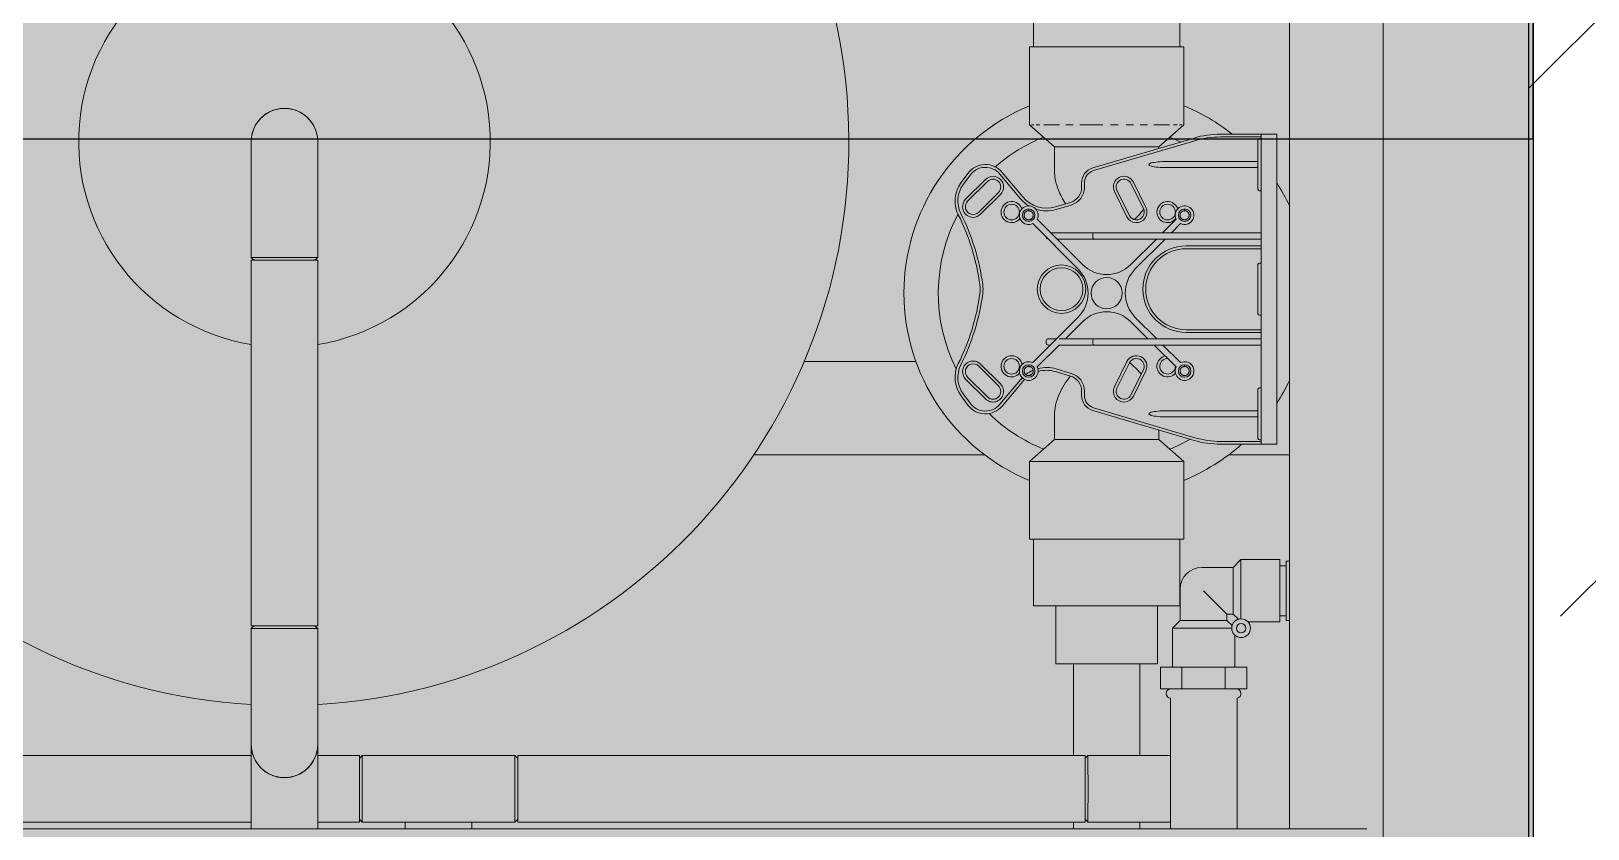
# Model space of a CAD drawing. Header units: centimetres. Extents: x 405564 to 502064, y 46284 to 60634.
# Drawn here: x 484601.71 to 484651.63, y 56750.91 to 56776.52 of the extents above; entities that cross this region are included whole.
import ezdxf

# ---------------------------------------------------------------- set-up
doc = ezdxf.new("R2010")
doc.units = ezdxf.units.CM
doc.layers.get('0').update_dxf_attribs({"color": 8, "lineweight": 9})
doc.layers.add('0-KRCN-MİMARİ-220526', color=8, linetype='Continuous', lineweight=9)
doc.layers.add('Visible (ISO)', color=8, linetype='Continuous', lineweight=18)
for name, color, linetype in [('AS_NOT_MIMARI', 8, 'Continuous'), ('AS_TA_BETONARME', 5, 'Continuous'), ('AS_TA_TARAMA', 8, 'Continuous')]:
    doc.layers.add(name, color=color, linetype=linetype)

# ---------------------------------------------------------------- blocks, each defined once
blk = doc.blocks.new('A$Cdfb98813')
h = blk.add_hatch()
h.set_pattern_fill('ANGLE', color=256, scale=0.3)
h.set_pattern_definition([(0, (182.2423288424616, -979.0145099169895), (0, 2.0955), [1.524, -0.5715]), (90, (182.2423288424616, -979.0145099169895), (-2.0955, 1.28312368380664e-16), [1.524, -0.5715])])
h.paths.add_polyline_path([(1918.017789589707, 199.0009123831187), (1545.017789589707, 199.0009123831187), (1545.017789589707, 300.0000000008076), (1515.017789589707, 300.0000000008076), (1515.017789589707, 199.0009123831187), (238.9791845831787, 199.0009123831187), (238.9791845831787, -429.4996502579452), (238.9791845831787, -658.0145099169895), (1918.017789589707, -658.0145099169895)])
h.paths.add_polyline_path([(268.9791845831787, -429.4996502579452), (268.9791845831787, 169.0009123831187), (1888.017789589707, 169.0009123831187), (1888.017789589707, -628.0145099169895), (268.9791845831787, -628.0145099169895), (268.9791845831787, -453.4996502579452)], flags=16)
h.paths.add_polyline_path([(1888.017789589707, -429.4996502579452), (268.9791845831787, -429.4996502579452), (268.9791845831787, -459.4996502579452), (1888.017789589707, -459.4996502579452)], flags=0)
h = blk.add_hatch()
h.set_pattern_fill('ANGLE', color=256)
h.set_pattern_definition([(0, (-483849.7456947727, -58273.93533842931), (0, 6.985), [5.08, -1.905]), (90, (-483849.7456947727, -58273.93533842931), (-6.985, 4.277078946022131e-16), [5.08, -1.905])])
h.paths.add_polyline_path([(425.1391305222642, -15.04999999962456), (800.1391305222642, -15.04999999960273), (800.1391305222642, -99.99999999962165), (900.0000000002328, -99.99999999962165), (900.1391305222642, -15.04999999960273), (1699.999999999884, -15.04999999960273), (1699.999999999884, -99.99999999962165), (1800.00000013609, -99.999999958236), (1800.139130522264, -15.04999999960273), (2235.139130522264, -15.04999999962456), (2235.139130522264, -205.9999999996217), (425.1391305222642, -206.0499999996246)])
for p, q in [((800.1391305222642, -59.49887713225326), (800.1391305222642, 27.50112625150359)), ((530.1391305222642, -59.49887713225326), (800.1391305222642, -59.49887713225326))]:
    blk.add_line(p, q)
for points in [[(425.1391305222642, -15.04999999962456), (800.1391305222642, -15.04999999960273), (800.1391305222642, -99.99999999962165), (900.0000000002328, -99.99999999962165), (900.1391305222642, -15.04999999960273), (1699.999999999884, -15.04999999960273), (1699.999999999884, -99.99999999962165), (1800.00000013609, -99.999999958236), (1800.139130522264, -15.04999999960273), (2235.139130522264, -15.04999999962456), (2235.139130522264, -205.9999999996217), (425.1391305222642, -206.0499999996246), (425.1391305222642, -15.04999999962456)], [(800.1391305222642, -55.49887713225326), (530.1391305222642, -55.49887713225326), (530.1391305222642, -59.49887713225326), (800.1391305222642, -59.49887713225326)]]:
    blk.add_lwpolyline(points)
at = {"layer": 'Visible (ISO)'}
for p, q in [((795.3214773299987, -15.04999999964643), (795.3214773299987, -82.16999999964177)), ((792.3214773299987, -18.04999999964643), (792.3214773299987, -81.64999999962315)), ((784.1056713530197, -54.5416258070691), (784.1056713530197, -56.55581036973312)), ((788.8046713530202, -54.5416258070691), (788.8046713530202, -56.55581036973312)), ((788.9301713530222, -56.55581036973312), (783.9801713530178, -56.55581036973312)), ((783.9801713530178, -59.05581036973312), (783.9801713530178, -56.55581036973312)), ((788.9301713530222, -59.05581036973312), (788.9301713530222, -56.55581036973312)), ((783.9069357459448, -58.4729151473803), (783.8410281402757, -58.50465457741669)), ((783.9069357459448, -58.4729151473803), (783.9082235143942, -58.47558922606553)), ((789.543988280333, -58.7332453908239), (789.4780806768686, -58.70150596183525)), ((789.543988280333, -58.7332453908239), (789.5427005118836, -58.73591946956734)), ((782.8795997476846, -59.02406777209402), (782.8204185980721, -59.06706539414157)), ((782.8795997476846, -59.02406777209402), (782.8813442963583, -59.02646893735076)), ((784.0044838694157, -59.05581036973312), (783.9801713530178, -59.05581036973312)), ((783.980171352865, -59.05581036973312), (784.4304183426138, -59.44977648574426)), ((784.1141929740188, -59.05581036973312), (784.047658232179, -59.05581036973312)), ((784.1141953238694, -59.05581036973312), (784.04777987735, -59.05581036973312)), ((784.3080819447641, -59.05581036973312), (784.1961040678725, -59.05581036973312)), ((784.6002578072585, -59.05581036973312), (784.4367876955803, -59.05581036973312)), ((784.945011573458, -59.05581036973312), (784.4368069654811, -59.05581036973312)), ((784.9450011463923, -59.05581036973312), (784.7621175173772, -59.05581036973312)), ((785.3768082534007, -59.05581036973312), (785.1408899892704, -59.05581036973312)), ((786.3344070690946, -59.05581036973312), (785.5961979227068, -59.05581036973312)), ((785.8319855492373, -59.05581036973312), (785.5961999744031, -59.05581036973312)), ((786.3344070690218, -59.05581036973312), (786.0837675199946, -59.05581036973312)), ((786.8265751857834, -59.05581036973312), (786.5759356375784, -59.05581036973312)), ((787.3141426252041, -59.05581036973312), (787.0783552460853, -59.05581036973312)), ((787.3141427324008, -59.05581036973312), (787.0783571574866, -59.05581036973312)), ((787.7694527170534, -59.05581036973312), (787.5335344525083, -59.05581036973312)), ((788.4735707171785, -59.05581036973312), (787.9653388238075, -59.05581036973312)), ((788.1482251896596, -59.05581036973312), (787.9653415598368, -59.05581036973312)), ((788.4735550112164, -59.05581036973312), (788.3100848980976, -59.05581036973312)), ((788.4799243631205, -59.44977648574426), (788.9301713528694, -59.05581036973312)), ((788.7142386386913, -59.05581036973312), (788.6022607608684, -59.05581036973312)), ((788.8626844741739, -59.05581036973312), (788.7961497316646, -59.05581036973312)), ((788.8627036520702, -59.05581036973312), (788.7961657014166, -59.05581036973312)), ((788.9301713530222, -59.05581036973312), (788.9058588365369, -59.05581036973312)), ((790.1079864423809, -59.35413332819739), (791.4079864423838, -59.35413332819739)), ((790.4850392217995, -59.35413332819739), (790.4569720075451, -59.33374130336601)), ((791.4079864423838, -59.35413332819739), (791.4079864423838, -59.6229795230975)), ((791.9079864423838, -59.35413332819739), (791.4079864423838, -59.35413332819739)), ((791.9079864423838, -59.35413332819739), (791.9079864423838, -59.6229795230975)), ((759.0182238402849, -59.59347851528586), (759.0182238402849, -63.31007349526775)), ((761.1518238402859, -63.3100716432164), (761.1518238402859, -59.59347850125781)), ((784.4304183426138, -59.44977648574426), (784.780171352948, -59.75581036974476)), ((784.7801713530207, -60.53185190918888), (784.7801713530207, -59.75581036974476)), ((786.0083297202073, -60.43821450422551), (789.2571176240235, -59.47732567840288)), ((789.2826436885734, -59.56362990791244), (786.0338557847572, -60.52451873373506)), ((788.1301713529465, -59.75581036974476), (788.4799243631205, -59.44977648574426)), ((788.1301713530193, -59.81064078270723), (788.1301713530193, -59.75581036974476)), ((791.4079864423838, -59.4441333281648), (790.1079864423809, -59.4441333281648)), ((791.3079864423853, -59.68396867998676), (791.3079864423853, -59.54027415574096)), ((791.3079864423853, -59.68396867998676), (791.3079864423853, -60.97454265366109)), ((791.3579864423809, -59.4901568584683), (791.4079864423838, -59.4901568584683)), ((791.4079864423838, -59.6229795230975), (791.4079864423838, -60.1218102242638)), ((791.9079864423838, -59.6229795230975), (791.9079864423838, -60.1218102242638)), ((781.5634094531124, -60.17104602768817), (781.5177999742227, -60.22823850526041)), ((781.5634094531124, -60.17104602768817), (781.5657299316736, -60.17289654759956)), ((788.3998291392054, -60.2292556668472), (791.3079864423853, -60.22925566684721)), ((791.4079864423838, -68.53670110944226), (791.4079864423838, -60.1218102242638)), ((791.9079864423838, -68.53670110944226), (791.9079864423838, -60.1218102242638)), ((781.7891932513376, -60.90121521906261), (782.0031695582584, -60.61231380602843)), ((782.0754926678055, -60.66588028643313), (781.8615163608847, -60.95478169946731)), ((781.9329922208708, -61.44298782933769), (782.5693883239437, -60.80659172626478)), ((782.633027934251, -60.87023133657207), (781.9966318311781, -61.50662743964498)), ((783.6933398046822, -61.42505839962545), (783.033268324325, -60.63719765621503)), ((783.102256377213, -60.57939931232981), (783.7623278575702, -61.36726005574022)), ((787.3147186303686, -60.89658379148026), (787.7129004432063, -61.70370908780755)), ((791.3079864423853, -60.42925566685885), (788.3998291392054, -60.42925566685884)), ((782.3501852217742, -61.86018083024104), (782.9865813248398, -61.22378472716813)), ((783.0502209351471, -61.28742433747542), (782.4138248320814, -61.92382044054833)), ((785.6501411899371, -61.06271270645815), (785.6501411899371, -60.91768244590643)), ((785.7401411899336, -60.91768244590643), (785.7401411899336, -61.06271270645815)), ((787.1030724415614, -62.00455756858722), (786.7048906287237, -61.19743227231815)), ((786.7856031583506, -61.15761409101109), (787.1837849711883, -61.96473938733838)), ((787.6321879135794, -61.74352726905639), (787.2340061007417, -60.93640197278732)), ((791.3079864423853, -61.11823717790689), (791.3079864423853, -60.97454265366109)), ((791.3579864423809, -61.16835447517956), (791.4079864423838, -61.16835447517956)), ((783.9551713531837, -61.8099369572083), (783.9551713531837, -61.75581036974476)), ((784.8124847180297, -61.68399211776708), (785.291952659667, -61.54218064808087)), ((785.3174787242169, -61.62848487753221), (784.8380107825797, -61.77029634727663)), ((788.9551713531837, -61.8099369572083), (788.9551713531837, -61.75581036974476)), ((784.0844606750688, -62.22652104782905), (785.5359325376485, -63.67799291038686)), ((785.6773538938796, -63.53657155414843), (784.2258820313073, -62.08509969159062)), ((788.6844606750674, -62.08509969159062), (788.2484474106896, -62.52111295599756)), ((788.5312901231591, -62.52111295599756), (788.8258820313058, -62.22652104782905)), ((780.1887565980287, -62.71782703512148), (780.172478763343, -62.78914488870218)), ((780.1887565980287, -62.71782703512148), (780.1916501874657, -62.71848747804328)), ((784.5157809049706, -62.65784127772353), (784.5157809049706, -62.67111295596263)), ((784.6618952956851, -62.52111295599756), (786.0389777080054, -62.52111295599756)), ((786.0389777080054, -62.7211129560092), (784.8618952956895, -62.7211129560092)), ((786.0157809049706, -62.57111295598592), (786.0157809049706, -62.67111295596263)), ((786.0389777080054, -62.52111295599756), (791.4079864423838, -62.52111295599757)), ((791.4079864423838, -62.72111295600921), (786.0389777080054, -62.7211129560092)), ((788.0484474106852, -62.7211129560092), (787.232988812495, -63.53657155414843)), ((787.3744101687334, -63.67799291038686), (788.331290123162, -62.7211129560092)), ((759.0182238402849, -63.40236064320928), (761.1518238402859, -63.40236064320928)), ((759.0182238402849, -75.12836994458488), (759.0182238402849, -63.40236064320928)), ((761.1518238402859, -75.12836994458488), (761.1518238402859, -63.40236064320928)), ((789.0079864423824, -62.93925566680995), (791.4079864423838, -62.93925566680996)), ((791.4079864423838, -63.02925566683557), (789.0079864423824, -63.02925566683556)), ((791.3079864423853, -63.68396867998676), (791.3079864423853, -63.54027415574096)), ((791.3079864423853, -63.68396867998676), (791.3079864423853, -64.97454265366109)), ((791.3579864423809, -63.4901568584683), (791.4079864423838, -63.4901568584683)), ((785.5359325376485, -65.23362782900952), (784.0844606750688, -66.68509969162554)), ((785.131290123165, -65.92111295596263), (785.6773538938796, -65.37504918524795)), ((787.232988812495, -65.37504918524795), (787.7790525832097, -65.92111295596263)), ((788.0618952956866, -65.92111295596263), (787.3744101687334, -65.23362782900952)), ((791.3079864423853, -65.11823717790689), (791.3079864423853, -64.97454265366109)), ((791.3579864423809, -65.16835447517956), (791.4079864423838, -65.16835447517956)), ((780.0552440376559, -65.60883695696978), (780.058137627093, -65.60817651404798)), ((780.0552440376559, -65.60883695696978), (780.071521872349, -65.68015481060868)), ((789.0079864423824, -65.62925566681227), (791.4079864423838, -65.62925566681228)), ((791.4079864423838, -65.7192556668379), (789.0079864423824, -65.71925566683788)), ((780.1843647699061, -66.17788027250938), (780.1871875089564, -66.17696310894829)), ((780.1843647699061, -66.17788027250938), (780.2069699579151, -66.24745188747332)), ((784.2258820313073, -66.82652104786396), (784.9314066857551, -66.12099639338706)), ((784.5157809049706, -65.9711129560092), (784.5157809049706, -66.07111295598591)), ((784.5921248789818, -65.92111295596263), (784.8484474106881, -65.92111295596263)), ((784.6484474106837, -66.12111295597427), (784.5921248789818, -66.12111295597427)), ((786.0389777080054, -66.12111295597427), (784.9312901231606, -66.12111295597427)), ((784.9366166062682, -65.92111295596263), (786.0389777080054, -65.92111295596263)), ((786.0157809049706, -65.9711129560092), (786.0157809049706, -66.07111295598591)), ((786.0389777080054, -65.92111295596263), (791.4079864423838, -65.92111295596264)), ((791.4079864423838, -66.12111295597428), (786.0389777080054, -66.12111295597427)), ((787.9790525832141, -66.12111295597427), (788.6844606750674, -66.82652104786396)), ((788.8258820313058, -66.68509969162554), (788.2618952956836, -66.12111295597427)), ((780.336713061115, -66.64999999962313), (776.7523489619489, -66.64999999962313)), ((782.9865813248398, -67.4347266064797), (782.3501852217742, -66.79833050340679)), ((782.4138248320814, -66.7346908930995), (783.0502209351471, -67.37108699617241)), ((783.9551713531837, -66.8099369572083), (783.9551713531837, -66.75581036974475)), ((784.8380107825797, -66.8882149863712), (785.3174787242169, -67.03002645611562)), ((786.7048906287237, -67.46107906138789), (787.1030724415614, -66.6539537650606)), ((787.1837849711883, -66.69377194636766), (786.7856031583506, -67.50089724263674)), ((788.9551713531837, -66.8099369572083), (788.9551713531837, -66.75581036974475)), ((782.5693883239437, -67.85191960738305), (781.9329922208708, -67.21552350431014)), ((781.9966318311781, -67.15188389400285), (782.633027934251, -67.78827999707576)), ((783.033268324325, -68.0213136774328), (783.6933398046822, -67.23345293402238)), ((783.7623278575702, -67.29125127796581), (783.102256377213, -68.07911202137623)), ((785.291952659667, -67.11633068556696), (784.8124847180297, -66.97451921588075)), ((787.2340061007417, -67.72210936091872), (787.6321879135794, -66.91498406459144)), ((787.7129004432063, -66.95480224589849), (787.3147186303686, -67.76192754216757)), ((782.0031695582584, -68.0461975276194), (781.7891932513376, -67.75729611464342)), ((781.8615163608847, -67.70372963418052), (782.0754926678055, -67.9926310472147)), ((785.6501411899371, -67.74082888779961), (785.6501411899371, -67.59579862724789)), ((785.7401411899336, -67.59579862724789), (785.7401411899336, -67.74082888779961)), ((791.3079864423853, -67.68396867998676), (791.3079864423853, -67.54027415574096)), ((791.3079864423853, -67.68396867998676), (791.3079864423853, -68.97454265366109)), ((791.3579864423809, -67.4901568584683), (791.4079864423838, -67.4901568584683)), ((781.1893155719954, -68.27147582226465), (781.1916360505566, -68.26962530235326)), ((781.1893155719954, -68.27147582226465), (781.2349250509724, -68.3286682998951)), ((784.7801713530207, -68.3797688302657), (784.7801713530207, -69.15581036970983)), ((789.2571176240162, -69.18118565524495), (786.0083297202073, -68.22029682942232)), ((786.0338557847572, -68.13399259991277), (789.2826436885734, -69.0948814257936)), ((788.3998291392054, -68.2292556668472), (791.3079864423853, -68.22925566684721)), ((788.1301713530193, -68.8478705509406), (788.1301713530193, -69.15581036970983)), ((791.3079864423853, -68.42925566685885), (788.3998291392054, -68.42925566685884)), ((791.4079864423838, -69.03553181055035), (791.4079864423838, -68.53670110944226)), ((791.9079864423838, -69.03553181055035), (791.9079864423838, -68.53670110944226)), ((783.9801713530178, -69.85581036972147), (784.7801713530207, -69.15581036970983)), ((784.7801713530207, -69.15581036970983), (788.1301713530193, -69.15581036970983)), ((788.4799243631205, -69.46184425371032), (788.1301713529465, -69.15581036970983)), ((790.1079864423809, -69.21437800548306), (791.4079864423838, -69.21437800548306)), ((791.4079864423838, -69.30437800545046), (790.1079864423809, -69.30437800545046)), ((791.3079864423853, -69.11823717790689), (791.3079864423853, -68.97454265366109)), ((791.3579864423809, -69.16835447517956), (791.4079864423838, -69.16835447517956)), ((791.4079864423838, -69.30437800545046), (791.4079864423838, -69.03553181055035)), ((791.9079864423838, -69.30437800545046), (791.4079864423838, -69.30437800545046)), ((791.9079864423838, -69.30437800545046), (791.9079864423838, -69.03553181055035)), ((782.5474361918896, -69.64999999962313), (775.1334088225049, -69.64999999962313)), ((783.9801713530178, -69.85581036972147), (783.9801713530178, -72.35581036972147)), ((788.4799243631205, -69.46184425371032), (788.9301713528694, -69.85581036972147)), ((788.9301713530222, -69.85581036972147), (788.9301713530222, -72.35581036972147)), ((792.3214773299987, -69.64999999962315), (790.3629065138448, -69.64999999962315)), ((783.3663544252049, -70.17837534863068), (783.3676421936543, -70.17570126988724)), ((783.3663544252049, -70.17837534863068), (783.432262031034, -70.21011477878349)), ((789.0034069595931, -70.43870559207429), (789.0021191911437, -70.43603151333085)), ((789.0034069595931, -70.43870559207429), (789.0693145632176, -70.40696616296921)), ((783.9801713530178, -72.35581036972147), (788.9301713530222, -72.35581036972147)), ((784.1056713530197, -74.49585488730375), (784.1056713530197, -72.35581036972147)), ((788.8046713530202, -74.49585488730375), (788.8046713530202, -72.35581036972147)), ((789.5136901200531, -73.25715455367029), (790.5136901200531, -73.2571545536703)), ((790.5136901200531, -73.2571545536703), (790.7636901200531, -73.0071545536703)), ((790.5136901200531, -73.2571545536703), (790.5136901200531, -74.7571545536703)), ((790.7636901200531, -74.90924330300918), (790.7636901200531, -73.0071545536703)), ((792.0136901200531, -73.0071545536703), (790.7636901200531, -73.0071545536703)), ((792.0136901200531, -75.0071545536703), (792.0136901200531, -73.0071545536703)), ((792.2136901200574, -73.20715455368195), (792.0136901200531, -73.20715455368195)), ((792.2136901200574, -74.95715455368195), (792.2136901200574, -73.05715455365866)), ((792.3214773299987, -73.05715455365866), (792.2136901200574, -73.05715455365866)), ((788.813690120056, -74.95715455368193), (788.813690120056, -73.95715455368193)), ((789.563690120056, -74.00715455367029), (790.313690120056, -74.7571545536703)), ((784.1056713530197, -74.49585488730375), (788.8046713530202, -74.49585488730375)), ((784.829571353017, -76.35005488730533), (784.829571353017, -74.49585488730375)), ((788.080771353023, -76.35005488730533), (788.080771353023, -74.49585488730375)), ((790.5136901200531, -74.7571545536703), (790.313690120056, -74.7571545536703)), ((790.313690120056, -74.7571545536703), (790.313690120056, -74.95715455368195)), ((790.5136901200531, -74.7571545536703), (790.6786887787312, -74.92215321231201)), ((792.2136901200574, -74.80715455365866), (792.0136901200531, -74.80715455365866)), ((759.0182238402849, -75.12836994458488), (761.1518238402859, -75.12836994458488)), ((759.0182238402849, -75.22065894457776), (759.0182238402849, -78.93725208653635)), ((761.1518238402859, -78.93725208665276), (761.1518238402859, -75.22065709252641)), ((788.813690120056, -74.95715455368193), (788.563690120056, -75.20715455368193)), ((788.563690120056, -75.20715455368193), (790.465778869424, -75.20715455368195)), ((788.563690120056, -76.45715455368193), (788.563690120056, -75.20715455368193)), ((790.313690120056, -74.95715455368195), (788.813690120056, -74.95715455368193)), ((790.313690120056, -74.95715455368195), (790.4786887787341, -75.12215321232365)), ((792.0136901200531, -75.0071545536703), (790.9874990844328, -75.0071545536703)), ((792.3214773299987, -74.95715455368195), (792.2136901200574, -74.95715455368195)), ((790.563690120056, -76.45715455368195), (790.563690120056, -75.43096351804711)), ((784.829571353017, -76.35005488730533), (788.080771353023, -76.35005488730533)), ((785.388371352914, -79.29617908458026), (785.3883713529431, -76.35005488678146)), ((787.521971352915, -79.29617908458026), (787.5219713529368, -76.35005488678146)), ((788.8708697970287, -76.45715455368193), (788.1780494740015, -76.45715455368193)), ((788.1780494740015, -77.15715455363537), (788.1780494740015, -76.45715455368193)), ((790.2565104430832, -76.45715455368195), (788.8708697970287, -76.45715455368193)), ((788.8708697970287, -77.15715455363537), (788.8708697970287, -76.45715455368193)), ((790.9493307661105, -76.45715455368195), (790.2565104430832, -76.45715455368195)), ((790.2565104430832, -77.15715455363538), (790.2565104430832, -76.45715455368195)), ((790.9493307661105, -77.15715455363538), (790.9493307661105, -76.45715455368195)), ((788.8708697970287, -77.15715455363537), (788.1780494740015, -77.15715455363537)), ((790.2565104430832, -77.15715455363538), (788.8708697970287, -77.15715455363537)), ((790.9493307661105, -77.15715455363538), (790.2565104430832, -77.15715455363538)), ((788.5060033865084, -77.45724067779523), (788.5060033865084, -81.64999999962315)), ((790.6396033865094, -77.45516422589576), (790.6396033865094, -81.64999999962315)), ((735.0411452934859, -79.29617908458025), (759.0182238865091, -79.29617908458025)), ((759.0182238865091, -78.93948780257054), (759.0182238865091, -81.64999999962313)), ((761.0904058773376, -79.29617908458025), (761.0904593221712, -79.29617908458025)), ((761.1518238865101, -81.64999999962313), (761.1518238865101, -78.9406251233377)), ((761.1518238865101, -79.29617908458025), (762.4862578216198, -79.29617908458025)), ((762.4862578216198, -79.38846575126084), (762.5785444882858, -79.29617908458025)), ((762.4862578216198, -79.29617908458025), (762.4862578216198, -81.42977908458127)), ((762.5785444882858, -79.29617908458025), (762.5785444882858, -81.42977908458127)), ((767.4739711549555, -79.29617908458025), (762.5785444882858, -79.29617908458025)), ((767.4739711549555, -81.42977908458127), (767.4739711549555, -79.29617908458025)), ((767.5662578216215, -79.38846575126084), (767.4739711549555, -79.29617908458025)), ((767.5662577865078, -79.29617908458025), (767.5662577865078, -81.42977908458127)), ((767.5662577865078, -79.29617908458025), (785.7628034266309, -79.29617908458026)), ((785.7628034266309, -79.29617908458026), (785.7628034266309, -81.42977908458128)), ((788.5060033865084, -79.29617908458026), (785.8550905745724, -79.29617908458026)), ((762.4862578216198, -81.33749241795888), (762.5785444882858, -81.42977908458127)), ((767.5662578216215, -81.33749241795888), (767.4739711549555, -81.42977908458127)), ((735.0411452934859, -81.42977908458127), (759.0182238865091, -81.42977908458127)), ((740.8214773299987, -81.64999999962313), (794.801477330002, -81.64999999962315)), ((761.1518238865101, -81.42977908458127), (762.4862578216198, -81.42977908458127)), ((767.4739711549555, -81.42977908458127), (762.5785444882858, -81.42977908458127)), ((763.9594578216202, -81.42977908458127), (763.9594578216202, -81.64999999962313)), ((766.0930578216212, -81.64999999962313), (766.0930578216212, -81.42977908458127)), ((767.5662577865078, -81.42977908458127), (785.7628034266309, -81.42977908458128)), ((785.3883713528921, -81.64999999962315), (785.3883713528921, -81.42977908458128)), ((785.8550924266456, -81.42977908458128), (788.5060033865084, -81.42977908458128)), ((787.5219713528932, -81.64999999962315), (787.5219713528932, -81.42977908458128))]:
    blk.add_line(p, q, dxfattribs=at)
for centre, radius in [((783.4079864423838, -61.85413332819738), 0.2499999999999995), ((783.9551713531837, -61.95581036969819), 0.2000000000000004), ((788.4079864423838, -61.85413332819738), 0.2499999999999995), ((788.9551713531837, -61.95581036969819), 0.2000000000000004), ((785.0079864423824, -64.32925566682391), 0.7768168634170376), ((785.0079864423824, -64.32925566682391), 0.6868168634170342), ((786.4551713531837, -64.45581036969818), 0.5000000000000001), ((783.4079864423838, -66.80437800545045), 0.2499999999999995), ((783.9551713531837, -66.95581036969818), 0.2000000000000004), ((788.9551713531837, -66.95581036969818), 0.2000000000000004), ((790.7657716480753, -75.20923608169691), 0.2999999999999993), ((790.7657716480753, -75.20923608169691), 0.1500000000000001)]:
    blk.add_circle(centre, radius, dxfattribs=at)
for centre, radius, start, end in [((760.0850238401836, -59.59236064321161), 18.09999999999993, 273.378927160989, 266.621072839427), ((760.0850238401836, -59.59236064321161), 6.600000000000001, 279.3018893896173, 260.6981106116168), ((760.0850238403946, -59.59236064321161), 1.0668, 0.005682283841975773, 180.0600387378289), ((786.4551713528635, -64.45581036969818), 6.500000000000002, 112.3813387176368, 247.6186612815927), ((786.4551713528635, -64.45581036969818), 6.500000000000004, 51.7089699928355, 67.61866128043621), ((790.1079864423809, -62.35413332819739), 3, 90, 106.4765526289936), ((786.4551713528708, -64.45581036969818), 5.400000000000001, 112.0214859269921, 131.4034411326912), ((786.4551713528708, -64.45581036969818), 5.400000000000002, 63.94599526198271, 67.97851407300791), ((790.1079864423809, -62.35413332819739), 2.91, 90, 106.4765526289935), ((782.5656826325067, -61.02894198714788), 0.7000000000000002, 39.95634987723404, 143.4743128857674), ((782.5927833574096, -61.4963983349226), 1, 143.474312885768, 206.4572839859444), ((782.5656826325067, -61.02894198714788), 0.6100000000000007, 39.95634987723632, 143.4743128857674), ((782.8098046295418, -61.0470080318701), 0.3400000000000014, 314.9999999996994, 134.9999999996994), ((782.8098046295418, -61.0470080318701), 0.2500000000000002, 314.9999999997098, 134.9999999997098), ((786.1501411899371, -60.91768244590643), 0.4999999999999989, 106.4765526289958, 180), ((786.1501411899371, -60.91768244590643), 0.4099999999999993, 106.4765526289948, 180), ((787.0098046295461, -61.0470080318701), 0.3400000000000036, 26.25865955585453, 206.2586595558545), ((787.0098046295461, -61.0470080318701), 0.2500000000000004, 26.25865955585816, 206.2586595558581), ((782.5927833574096, -61.4963983349226), 0.9100000000000001, 143.4743128857681, 206.4572839859457), ((784.5288617785773, -60.72505623452165), 1, 219.9563498772364, 286.4765526289958), ((785.1501411899371, -61.06271270645815), 0.4999999999999992, 286.4765526289958, 0), ((785.1501411899371, -61.06271270645815), 0.589999999999999, 286.4765526289964, 0), ((786.4551713528635, -64.45581036969818), 6.500000000000004, 25.51020226975226, 32.97642139161322), ((775.2022492847755, -65.17430567846898), 7.345119399893985, 7.764248802167791, 26.45728398594573), ((782.1734085264761, -61.68340413494301), 0.3400000000000012, 134.9999999996994, 314.9999999996994), ((782.1734085264761, -61.68340413494301), 0.2500000000000002, 134.9999999997098, 314.9999999997098), ((783.4079864423838, -61.85413332819738), 0.3400000000000014, 17.08606916620244, 321.8608261506158), ((783.9551713531837, -61.95581036969819), 0.3000000000000002, 334.4712206333915, 295.5287793647731), ((784.5288617785773, -60.72505623452165), 1.09, 219.9563498772349, 238.6459325961969), ((784.5288617785773, -60.72505623452165), 1.09, 251.370867039104, 286.4765526289904), ((787.4079864423838, -61.85413332819738), 0.340000000000003, 206.2586595558545, 26.25865955585453), ((787.4079864423838, -61.85413332819738), 0.2499999999999998, 206.2586595558581, 26.25865955585816), ((788.4079864423838, -61.85413332819738), 0.3400000000000014, 17.08606916620244, 321.8608261506158), ((788.9551713531837, -61.95581036969819), 0.2999999999999995, 244.4712206352269, 205.5287793666086), ((786.4551713528708, -64.45581036969818), 5.400000000000001, 152.0001056335612, 206.7271161906849), ((775.2022492847755, -65.17430567846898), 7.255119399893984, 7.764248802167999, 26.45728398594595), ((789.0079864423824, -64.32925566682391), 1.390000000000004, 90, 270), ((789.0079864423824, -64.32925566682391), 1.3, 90, 270), ((784.7581150783371, -64.45581036969818), 1.1, 314.9999999997058, 45.00000000029389), ((786.4551713531837, -62.7587540948953), 1.1, 225.0000000002941, 314.9999999997058), ((788.1522276280375, -64.45581036969818), 1.1, 134.9999999997061, 225.0000000002941), ((781.4000238196168, -64.32925566682391), 1, 352.2357511978317, 7.764248802167483), ((781.4000238196168, -64.32925566682391), 1.09, 352.2357511978324, 7.764248802167605), ((775.2022492847755, -63.48420565517885), 7.255119399893984, 333.542716014054, 352.235751197832), ((775.2022492847755, -63.48420565517885), 7.345119399893988, 333.5427160140543, 352.235751197832), ((786.4551713531837, -66.15286664455928), 1.1, 45.00000000029415, 134.9999999997059), ((782.5927833574096, -67.16211299872523), 1, 153.542716014056, 216.5256871142323), ((782.5927833574096, -67.16211299872523), 0.9100000000000006, 153.5427160140548, 216.5256871142319), ((782.1734085264761, -66.97510719870482), 0.340000000000003, 45.00000000030142, 225.0000000003014), ((782.1734085264761, -66.97510719870482), 0.2500000000000002, 45.00000000029017, 225.0000000002902), ((783.4079864423838, -66.80437800545045), 0.3400000000000014, 10.2092272861288, 318.8521239114285), ((783.9551713531837, -66.95581036969818), 0.3000000000000002, 64.47122063522691, 25.52877936660859), ((784.5288617785773, -67.93345509912618), 1.090000000000001, 73.52344737100961, 105.0590056776264), ((787.4079864423838, -66.80437800545045), 0.3400000000000043, 333.7413404441455, 153.7413404441455), ((787.4079864423838, -66.80437800545045), 0.2499999999999998, 333.7413404441404, 153.7413404441433), ((788.4079864423838, -66.80437800545045), 0.3400000000000014, 103.0661948747242, 318.8521239114285), ((788.4079864423838, -66.80437800545045), 0.2499999999999995, 88.99856176580883, 1.001438232523206), ((788.9551713531837, -66.95581036969818), 0.2999999999999991, 154.4712206333914, 115.5287793647731), ((782.8098046295418, -67.61150330177773), 0.340000000000003, 225.0000000003014, 45.00000000030142), ((784.5288617785773, -67.93345509912618), 1.090000000000001, 135.750556743949, 140.0436501227651), ((784.5288617785773, -67.93345509912618), 1.000000000000001, 134.9003049427523, 140.0436501227639), ((784.5288617785773, -67.93345509912618), 1.09, 113.2236825419917, 127.5858798809667), ((784.5288617785773, -67.93345509912618), 1.000000000000001, 117.2450721490994, 123.564490272188), ((784.5288617785773, -67.93345509912618), 1.000000000000001, 73.52344737100424, 105.9092574785069), ((785.1501411899371, -67.59579862724789), 0.4999999999999989, 0, 73.52344737100424), ((785.1501411899371, -67.59579862724789), 0.5899999999999984, 0, 73.52344737100357), ((786.4551713528635, -64.45581036969818), 6.500000000000002, 327.0235786083867, 334.4897977302475), ((782.8098046295418, -67.61150330177773), 0.2500000000000002, 225.0000000002902, 45.00000000029017), ((786.1501411899371, -67.74082888779961), 0.4999999999999989, 180, 253.5234473710042), ((786.1501411899371, -67.74082888779961), 0.4099999999999992, 180, 253.5234473710052), ((787.0098046295461, -67.61150330177773), 0.3400000000000049, 153.7413404441455, 333.7413404441455), ((787.0098046295461, -67.61150330177773), 0.2500000000000005, 153.7413404441433, 333.7413404441404), ((782.5656826325067, -67.62956934649995), 0.7000000000000002, 216.5256871142331, 320.0436501227655), ((782.5656826325067, -67.62956934649995), 0.6099999999999997, 216.5256871142326, 320.0436501227637), ((786.4551713528708, -64.45581036969818), 5.400000000000001, 225.6869763318286, 247.978514073008), ((786.4551713528708, -64.45581036969818), 5.400000000000001, 292.0214859269921, 299.7372269356239), ((786.4551713528635, -64.45581036969818), 6.500000000000002, 292.3813387184073, 311.7606592296422), ((790.1079864423809, -66.30437800545046), 3, 253.5234473710063, 270), ((790.1079864423809, -66.30437800545046), 2.910000000000001, 253.5234473710065, 270), ((789.5136901200531, -73.95715455368193), 0.7000000000000002, 90, 180), ((788.5138358778786, -77.30730031146234), 0.1501457578274439, 90, 267.0097557688825), ((790.6135443622261, -77.30730031146236), 0.1501457578274439, 279.9947639373609, 90), ((760.0850238402854, -78.93836994458255), 1.0668, 180.0056822838423, 0.0600379774357514)]:
    blk.add_arc(centre, radius, start, end, dxfattribs=at)
for centre, major_axis, ratio, start_param, end_param in [((791.3579864423809, -59.54027415574096), (-1.730442715171201e-16, -0.05011729728999768), 0.9976595447811372, 3.141592653589797, 4.712388980384693), ((788.3998291392054, -60.32925566682392), (-0.5918426968188234, 2.043505812596579e-15), 0.1689638151108457, 4.71238898038469, 7.853981633974484), ((791.3579864423809, -61.11823717790689), (-1.730442715171201e-16, -0.05011729728999768), 0.9976595447811372, 4.712388980384693, 6.28318530717959), ((784.5921248789818, -62.67111295596263), (-0.07634397400492, 2.635993575224166e-16), 0.6549305384178421, 5.329070518200751e-15, 1.387582753686941), ((786.0389777080054, -62.57111295598592), (1.726392691487535e-16, 0.04999999999999999), 0.4639360605965918, 7.046420058184592e-15, 1.570796326794898), ((786.0389777080054, -62.67111295596263), (1.726392691487535e-16, 0.04999999999999999), 0.4639360605965918, 1.570796326794898, 3.1415926535898), ((791.3579864423809, -63.54027415574096), (-1.730442715171201e-16, -0.05011729728999768), 0.9976595447811372, 3.141592653589797, 4.712388980384693), ((791.3579864423809, -65.11823717790689), (-1.730442715171201e-16, -0.05011729728999768), 0.9976595447811372, 4.712388980384693, 6.28318530717959), ((784.5921248789818, -65.9711129560092), (0.07634397400492, -2.635993575224166e-16), 0.6549305384178421, 1.570796326794899, 3.141592653589798), ((784.5921248789818, -66.07111295598591), (-0.07634397400492, 2.635993575224166e-16), 0.6549305384178421, 5.329070518200751e-15, 1.570796326794899), ((786.0389777080054, -65.9711129560092), (1.726392691487535e-16, 0.04999999999999999), 0.4639360605965918, 7.046420058184592e-15, 1.570796326794898), ((786.0389777080054, -66.07111295598591), (1.726392691487535e-16, 0.04999999999999999), 0.4639360605965918, 1.570796326794898, 3.1415926535898), ((791.3579864423809, -67.54027415574096), (-1.730442715171201e-16, -0.05011729728999768), 0.9976595447811372, 3.141592653589797, 4.712388980384693), ((788.3998291392054, -68.32925566682391), (-0.5918426968188234, 2.043505812596579e-15), 0.1689638151108457, 4.71238898038469, 7.853981633974484), ((791.3579864423809, -69.11823717790689), (-1.730442715171201e-16, -0.05011729728999768), 0.9976595447811372, 4.712388980384693, 6.28318530717959)]:
    blk.add_ellipse(centre, major_axis=major_axis, ratio=ratio, start_param=start_param, end_param=end_param, dxfattribs=at)
for points, knots in [([(761.15182313884, -59.5922548439194), (761.1516205484804, -59.31243581831954), (761.0368101626445, -59.03618228593408), (760.8389998747662, -58.83861409687237), (760.740094730827, -58.73983000237062), (760.6223068502077, -58.66092298564767), (760.4929275970062, -58.60754446918876), (760.3635483437974, -58.55416595267165), (760.2247222523656, -58.52638830693471), (760.084433335549, -58.52646809985894), (759.9441444187396, -58.52654789278316), (759.8054949989601, -58.55437701853956), (759.6758978219514, -58.60805122002061), (759.5463006449427, -58.66172542150165), (759.4288794277891, -58.74065936281844), (759.330044882423, -58.839617562604), (759.2312103370568, -58.93857576238955), (759.152216400973, -59.05743777054162), (759.0992018112302, -59.1856901254578), (759.0464071981114, -59.31341031520427), (759.0180900784326, -59.45363922394612), (759.0182221388895, -59.59347851563511)], [-1, -1, -1, -1, -0.875, -0.875, -0.875, -0.8125, -0.8125, -0.8125, -0.75, -0.75, -0.75, -0.6875, -0.6875, -0.6875, -0.625, -0.625, -0.625, -0.5625, -0.5625, -0.5625, -0.5002593350148157, -0.5002593350148157, -0.5002593350148157, -0.5002593350148157]), ([(784.7801713530207, -59.75581036974476), (784.7801713530062, -59.75581036799853), (784.7801806718708, -59.75581031619371), (784.7802428242867, -59.75580998167428), (784.7802856765047, -59.75580975443157), (784.7804569202563, -59.75580887293476), (784.7806279968354, -59.75580801902837), (784.7813109839335, -59.75580482238005), (784.7819926195443, -59.7558018451164), (784.7847087904229, -59.75579163025399), (784.7874140812055, -59.75578314322778), (784.7981539142565, -59.75576126523814), (784.8088045134355, -59.75575265585943), (784.8507387977661, -59.75577455695751), (784.8918856010714, -59.75586569612646), (784.9808660553681, -59.75583569141603), (785.021431207424, -59.75580113282926), (785.1281880089882, -59.75577912666635), (785.1981370047288, -59.75582673180183), (785.3533865018981, -59.75584571640506), (785.4382930298452, -59.75578257779856), (785.6202477921761, -59.75577441533827), (785.7168451002944, -59.75583610614562), (785.9185012192684, -59.75585416099788), (786.0230684710841, -59.75578781922381), (786.2367122165815, -59.755779412757), (786.3452728953416, -59.75583971333257), (786.5629237639951, -59.75584079372496), (786.6714974742135, -59.75577988901208), (786.8851939998785, -59.75578718743785), (786.9898008679811, -59.75585331355254), (787.1915613197634, -59.75583729090435), (787.2882232603952, -59.75577489834544), (787.4703311537596, -59.75578194409176), (787.555325739173, -59.75584505464216), (787.7107717883046, -59.7558277527642), (787.7808288761589, -59.75577936502672), (787.887886830882, -59.75580054883179), (787.9286195173554, -59.75583506382103), (788.0179730503805, -59.75586604007552), (788.0592961312359, -59.75577493431778), (788.1014123069326, -59.75575261284397), (788.112109524598, -59.75576115540029), (788.1228965867194, -59.755783052191), (788.1256138200333, -59.75579156203461), (788.128342006501, -59.75580181106492), (788.1290266631404, -59.75580479962085), (788.1297126803183, -59.75580800907486), (788.1298845166093, -59.75580886653191), (788.1300565212005, -59.75580975175402), (788.1300995639103, -59.75580997998626), (788.1301619927253, -59.75581031596088), (788.1301713530338, -59.75581036799853), (788.1301713530193, -59.75581036974476)], [-3.638595753160327, -3.638595753160327, -3.638595753160327, -3.638595753160327, -3.628877988611973, -3.628877988611973, -3.620607705631028, -3.620607705631028, -3.604087482038443, -3.604087482038443, -3.571125722676565, -3.571125722676565, -3.505497365536753, -3.505497365536753, -3.375296502543398, -3.375296502543398, -3.118548373847259, -3.118548373847259, -2.9499789811669, -2.9499789811669, -2.723396207656575, -2.723396207656575, -2.497139270114809, -2.497139270114809, -2.271150361584458, -2.271150361584458, -2.045459675520014, -2.045459675520014, -1.82004413147122, -1.82004413147122, -1.594629635165023, -1.594629635165023, -1.368940130956252, -1.368940130956252, -1.142953363535467, -1.142953363535467, -0.91669792469806, -0.91669792469806, -0.690116512554553, -0.690116512554553, -0.5211847509850758, -0.5211847509850758, -0.2638800877151231, -0.2638800877151231, -0.1333938765551768, -0.1333938765551768, -0.06762072421792398, -0.06762072421792398, -0.03458595096440963, -0.03458595096440963, -0.01802905104836645, -0.01802905104836645, -0.00974038540776401, -0.00974038540776401, -9.999741066385329e-07, -9.999741066385329e-07, -9.999741066385329e-07, -9.999741066385329e-07]), ([(785.1401850955663, -61.5871563316396), (785.0473421391871, -61.44525229396098), (784.9681781301551, -61.29568038043366), (784.8662307737395, -61.04009772092835), (784.8336709145733, -60.93342498807036), (784.7906278974988, -60.72654355987473), (784.780171353028, -60.62632284721625), (784.7801713530207, -60.53185190918888)], [10.7443753617076, 10.7443753617076, 10.7443753617076, 10.7443753617076, 11.33921017628587, 11.33921017628587, 11.768081293383, 11.768081293383, 12.19695241048013, 12.19695241048013, 12.19695241048013, 12.19695241048013]), ([(787.6421593475025, -61.7667435205149), (787.6091789869897, -61.80930381379589), (787.5749165405359, -61.85095979623296), (787.4800846225626, -61.95948296000282), (787.4135557541886, -62.0287335519752), (787.3408235377865, -62.09505752480622)], [7.443454558755224, 7.443454558755224, 7.443454558755224, 7.443454558755224, 7.62837032259486, 7.62837032259486, 7.938756105966769, 7.938756105966769, 7.938756105966769, 7.938756105966769]), ([(759.0182265544427, -63.31008089904939), (759.0182249368954, -63.31007928163312), (759.0182241835719, -63.31007766520637), (759.0182242951269, -63.31007604971095), (759.0182446102845, -63.30978185480493), (759.0457384872716, -63.30952139863079), (759.099131839459, -63.30929605593705), (759.1525251916464, -63.30907071330152), (759.2312462729096, -63.30888484884785), (759.3300410864467, -63.30873638706547), (759.5276307135355, -63.30843946355893), (759.8039443996386, -63.3082942350375), (760.0835527783856, -63.30829390412695), (760.2233569677555, -63.30829373870078), (760.3624599535979, -63.30832931813351), (760.4918049434855, -63.30840267346506), (760.6211499333731, -63.30847602879661), (760.7390607187699, -63.30858538690521), (760.8383917708634, -63.30873396172687), (760.9377228229496, -63.30888253654852), (761.0162804842403, -63.30906829291056), (761.0702029028616, -63.30929306516922), (761.1241253214757, -63.30951783742788), (761.1515952302943, -63.30977922917376), (761.15182313884, -63.31007142231832), (761.1518231962691, -63.31007149595101), (761.151823251872, -63.31007156958371), (761.1518233056559, -63.3100716432164)], [-0.5003431968058256, -0.5003431968058256, -0.5003431968058256, -0.5003431968058256, -0.5, -0.5, -0.5, -0.4374999999999999, -0.4374999999999999, -0.4374999999999999, -0.3749999999999999, -0.3749999999999999, -0.3749999999999999, -0.2500000000000002, -0.2500000000000002, -0.2500000000000002, -0.1875000000000001, -0.1875000000000001, -0.1875000000000001, -0.125, -0.125, -0.125, -0.06249999999999985, -0.06249999999999985, -0.06249999999999985, 0, 0, 0, 1.574852099106572e-05, 1.574852099106572e-05, 1.574852099106572e-05, 1.574852099106572e-05]), ([(787.5654445136606, -67.05026497791553), (787.5568709250219, -67.04015824636011), (787.5482260627759, -67.03011705930842), (787.4402516839691, -66.9065540075608), (787.3211794252929, -66.789494093282), (787.1864803360004, -66.6883968266848)], [-10.33443470663093, -10.33443470663093, -10.33443470663093, -10.33443470663093, -10.28892174315988, -10.28892174315988, -9.77049085709791, -9.77049085709791, -9.77049085709791, -9.77049085709791]), ([(785.2908887549347, -67.1159744100951), (785.1448992966834, -67.29929267720584), (785.0225735775821, -67.50074190740273), (784.8841378990473, -67.81877628988153), (784.8449185870413, -67.93642198673481), (784.7929161820575, -68.16474049108368), (784.780171353028, -68.27542994631952), (784.7801713530207, -68.3797688302657)], [-7.485520839263896, -7.485520839263896, -7.485520839263896, -7.485520839263896, -6.681032767605703, -6.681032767605703, -6.207363990111119, -6.207363990111119, -5.733695212616535, -5.733695212616535, -5.733695212616535, -5.733695212616535]), ([(788.9301713530222, -69.85581036972147), (788.9301713530294, -69.8558103707692), (788.9301660179335, -69.8558103843898), (788.9301305032641, -69.85581047059534), (788.9301059813442, -69.85581052839555), (788.9300078425731, -69.8558107467907), (788.9299096531831, -69.85581095203091), (788.9295165034491, -69.85581167689091), (788.9291229690134, -69.85581230239043), (788.9275458301418, -69.85581415100754), (788.9259658113442, -69.85581529740742), (788.9196235489217, -69.85581647704387), (788.9132610890811, -69.85581357277263), (788.8876591240551, -69.85580247757756), (788.8619383247424, -69.85581541487048), (788.8048575155481, -69.8558133437837), (788.7781204019993, -69.85580401775226), (788.706799472624, -69.85580894508897), (788.6593182519864, -69.85581724876104), (788.5331411647858, -69.8558020441051), (788.4495803756072, -69.85582038702708), (788.3045541918545, -69.8558110340455), (788.2502779699062, -69.85580260004647), (788.1361752713565, -69.85581078351973), (788.0764145071298, -69.85581632698452), (787.9518969227647, -69.85581061326232), (787.8872123665642, -69.85580171546465), (787.7534451983738, -69.85581076017846), (787.6844404175936, -69.85581820598603), (787.5426775532906, -69.85581287433891), (787.4700024473277, -69.85580164159913), (787.321575687165, -69.85580803873748), (787.2459110600175, -69.85581690719849), (787.0922161636627, -69.85581341892978), (787.0142764350603, -69.85580155312348), (786.8567621009133, -69.85580538278012), (786.7772802891122, -69.85581603245376), (786.6174336832919, -69.85581542005096), (786.5371638334691, -69.85580419901092), (786.3765233190716, -69.85580379446768), (786.2962477560286, -69.85581519566043), (786.1363792130505, -69.8558162226764), (786.0568811732664, -69.8558058005365), (785.8993237504474, -69.85580130882593), (785.8213572154491, -69.85581314576123), (785.6675988845309, -69.85581702693165), (785.5918976352696, -69.8558084248871), (785.4433878109267, -69.85580153211052), (785.370666337767, -69.85581257649031), (785.2288015097438, -69.85581827432182), (785.1597411888652, -69.8558111236853), (785.0258541952353, -69.8558017355463), (784.961105425471, -69.85581034521604), (784.8364512502521, -69.85581635119891), (784.776618184078, -69.8558110842205), (784.6623634565985, -69.85580264515741), (784.6080075896316, -69.8558107438221), (784.4625627360656, -69.8558205314985), (784.3786956492622, -69.8558018039985), (784.2520497994265, -69.85581716890013), (784.2043904575039, -69.85580918857161), (784.1328003414455, -69.85580392293198), (784.1059618879735, -69.85581325984825), (784.0486644601478, -69.85581550305508), (784.0228455551915, -69.85580242297877), (783.9971459659282, -69.85581353726596), (783.9907592850577, -69.85581647232905), (783.9822848661352, -69.85581492027998), (783.9801713530251, -69.85581036972147), (783.9801713530178, -69.85581036972147)], [-7.779415496038048, -7.779415496038048, -7.779415496038048, -7.779415496038048, -7.766491936110679, -7.766491936110679, -7.755472552127981, -7.755472552127981, -7.733419264942131, -7.733419264942131, -7.68925495624336, -7.68925495624336, -7.600697825909054, -7.600697825909054, -7.422683363304205, -7.422683363304205, -7.06308114171243, -7.06308114171243, -6.820979339106566, -6.820979339106566, -6.495302696162521, -6.495302696162521, -6.056392763087766, -6.056392763087766, -5.816025364086825, -5.816025364086825, -5.575581477523071, -5.575581477523071, -5.335069048631018, -5.335069048631018, -5.094479878727001, -5.094479878727001, -4.85382127377328, -4.85382127377328, -4.613085548251564, -4.613085548251564, -4.372278110587194, -4.372278110587194, -4.131392114351669, -4.131392114351669, -3.890436533948267, -3.890436533948267, -3.649479614499662, -3.649479614499662, -3.408592195610442, -3.408592195610442, -3.167782515134251, -3.167782515134251, -2.927045220197015, -2.927045220197015, -2.686384821189709, -2.686384821189709, -2.445794094212155, -2.445794094212155, -2.20528022180794, -2.20528022180794, -1.964834875793691, -1.964834875793691, -1.724466257814936, -1.724466257814936, -1.284693412919414, -1.284693412919414, -0.9583807375625244, -0.9583807375625244, -0.7158089647953808, -0.7158089647953808, -0.3555141427214745, -0.3555141427214745, -0.1771600660913959, -0.1771600660913959, 0, 0, 0, 0]), ([(761.1518211261355, -75.22064968868656), (761.1518227436754, -75.22065130616105), (761.151823496999, -75.22065292258779), (761.1518233854513, -75.22065453808321), (761.1518030702937, -75.22094873298923), (761.1243091932993, -75.22120918916337), (761.0709158411119, -75.22143453185711), (761.0175224889244, -75.22165987449264), (760.9388014076685, -75.22184573894631), (760.8400065941241, -75.22199420067048), (760.6424169670354, -75.22229112423523), (760.3661032809396, -75.22243635275666), (760.0864949021925, -75.22243668366721), (759.9466907128153, -75.22243684909338), (759.807587726973, -75.22240126966065), (759.6782427370854, -75.2223279143291), (759.5488977471978, -75.22225455893934), (759.430986961801, -75.22214520088895), (759.3316559097148, -75.2219966260673), (759.2323248576213, -75.22184805124564), (759.1537671963306, -75.22166229482539), (759.0998447777165, -75.22143752262494), (759.0459223590951, -75.22121275036628), (759.0184524502838, -75.2209513586204), (759.0182245417382, -75.22065916547584), (759.018224484309, -75.22065909184315), (759.0182244286989, -75.22065901821045), (759.018224374915, -75.22065894457776)], [-0.5003431968058262, -0.5003431968058262, -0.5003431968058262, -0.5003431968058262, -0.5, -0.5, -0.5, -0.4374999999999999, -0.4374999999999999, -0.4374999999999999, -0.3749999999999999, -0.3749999999999999, -0.3749999999999999, -0.2500000000000002, -0.2500000000000002, -0.2500000000000002, -0.1875000000000001, -0.1875000000000001, -0.1875000000000001, -0.125, -0.125, -0.125, -0.06249999999999985, -0.06249999999999985, -0.06249999999999985, 0, 0, 0, 1.574852099106572e-05, 1.574852099106572e-05, 1.574852099106572e-05, 1.574852099106572e-05]), ([(761.1518238402859, -78.93637977581969), (761.1518271883979, -78.93799848983329), (761.1518267287393, -78.9396171643821), (761.1518224551546, -78.9412357795591), (761.1514517118849, -79.08165424731126), (761.1235706967418, -79.22021724744266), (761.0698929660794, -79.34959097923277), (761.0162152354169, -79.47896471102288), (760.9371647573498, -79.5964589251744), (760.8381689107409, -79.69524270401601), (760.6401772175159, -79.89281026169922), (760.3636436647212, -80.00699558965428), (760.0839414845104, -80.0066227283169), (759.9440903944051, -80.0064362976191), (759.8051523264585, -79.97888590896767), (759.675868307022, -79.92500852706874), (759.5465842875856, -79.87113114516981), (759.4291315608862, -79.79277213500612), (759.3298345974108, -79.6931986748896), (759.2305376339355, -79.59362521477308), (759.1524797411257, -79.47605381080214), (759.0988901749006, -79.34653894464284), (759.0453276250119, -79.21708937135557), (759.0181507015295, -79.07831365417954), (759.0182244555544, -78.93847574399118)], [-0.5007204426141518, -0.5007204426141518, -0.5007204426141518, -0.5007204426141518, -0.5, -0.5, -0.5, -0.4375000000000001, -0.4375000000000001, -0.4375000000000001, -0.375, -0.375, -0.375, -0.25, -0.25, -0.25, -0.1874999999999998, -0.1874999999999998, -0.1874999999999998, -0.1250000000000001, -0.1250000000000001, -0.1250000000000001, -0.06250000000000003, -0.06250000000000003, -0.06250000000000003, -3.150839791310478e-05, -3.150839791310478e-05, -3.150839791310478e-05, -3.150839791310478e-05]), ([(759.0182245417382, -78.93847574387476), (759.0184271320977, -79.21829476947462), (759.1332375179336, -79.49454830186008), (759.3310478058047, -79.69211649092179), (759.4299529497439, -79.79090058542354), (759.5477408303705, -79.86980760208829), (759.6771200835719, -79.9231861186054), (759.8064993367734, -79.97656463512251), (759.9453254282125, -80.00434228085945), (760.0856143450219, -80.00426248793522), (760.2259032618385, -80.004182695011), (760.3645526816181, -79.9763535692546), (760.4941498586268, -79.92267936777355), (760.6237470356282, -79.86900516629251), (760.7411682527891, -79.79007122497572), (760.8400027981552, -79.69111302519016), (760.938837343514, -79.5921548254046), (761.0178312796052, -79.47329281725254), (761.070845869348, -79.34504046233636), (761.1236404808369, -79.21732027654801), (761.1519576003993, -79.07709137246277), (761.1518255416959, -78.93725208508116)], [-1, -1, -1, -1, -0.875, -0.875, -0.875, -0.8125, -0.8125, -0.8125, -0.75, -0.75, -0.75, -0.6875, -0.6875, -0.6875, -0.625, -0.625, -0.625, -0.5625, -0.5625, -0.5625, -0.5002593369327745, -0.5002593369327745, -0.5002593369327745, -0.5002593369327745]), ([(785.8550831707835, -79.29618179874528), (785.8550847882143, -79.29618018121259), (785.8550864046556, -79.29617942788904), (785.8550880201292, -79.29617953941492), (785.8553822150789, -79.29619985458707), (785.8556426712457, -79.32369373157421), (785.8558680139031, -79.3770870837689), (785.8560933565677, -79.43048043596359), (785.8562792209996, -79.50920151721952), (785.8564276827674, -79.60799633077845), (785.8567246063103, -79.80558595783809), (785.8568698348317, -80.08189964394118), (785.856870165735, -80.36150802271008), (785.8568703311903, -80.50131221209453), (785.8568347517357, -80.64041519788593), (785.8567613963896, -80.76976018778082), (785.8566880410363, -80.89910517767571), (785.8565786829713, -81.01701596310163), (785.8564301081278, -81.11634701520238), (785.8562815332916, -81.21567806724492), (785.8560957769223, -81.29423572857199), (785.8558710046709, -81.34815814719336), (785.8556462324195, -81.40208056581473), (785.8553848406809, -81.42955047463333), (785.8550926475291, -81.42977838317897), (785.8550925739037, -81.42977844057172), (785.855092500271, -81.42977849616004), (785.8550924266456, -81.42977855000213)], [-0.5003431968058328, -0.5003431968058328, -0.5003431968058328, -0.5003431968058328, -0.5, -0.5, -0.5, -0.4374999999999999, -0.4374999999999999, -0.4374999999999999, -0.3749999999999999, -0.3749999999999999, -0.3749999999999999, -0.2500000000000002, -0.2500000000000002, -0.2500000000000002, -0.1875000000000001, -0.1875000000000001, -0.1875000000000001, -0.125, -0.125, -0.125, -0.06249999999999985, -0.06249999999999985, -0.06249999999999985, 0, 0, 0, 1.574852099006652e-05, 1.574852099006652e-05, 1.574852099006652e-05, 1.574852099006652e-05]), ([(765.0812239100997, -81.42977908458127), (765.0625702771213, -81.4307694338568), (765.0438799332915, -81.43125680293454), (765.0251754193741, -81.43123186857704), (765.0070267967167, -81.43120767531948), (764.9888935498311, -81.43072265858794), (764.9707947814677, -81.42977908458127)], [-0.2583591205379123, -0.2583591205379123, -0.2583591205379123, -0.2583591205379123, -0.25, -0.25, -0.25, -0.2418893094418887, -0.2418893094418887, -0.2418893094418887, -0.2418893094418887])]:
    blk.add_open_spline(points, degree=3, knots=knots, dxfattribs=at)
for points in [[(761.1518233292372, -59.59347850108319), (761.1518234976174, -59.59307062446172), (761.1518234341565, -59.59266273870166), (761.15182313884, -59.5922548439194)], [(759.1105109041237, -63.40236064320928), (759.0797498184984, -63.37160033721742), (759.0489883375922, -63.34084045585045), (759.0182265544427, -63.31008089904939)], [(761.1518222526211, -63.31007939403211), (761.1210604327789, -63.34083945665774), (761.0902989120295, -63.371599840124), (761.0595377823847, -63.40236064320928)], [(761.1518233056559, -63.3100716432164), (761.1518251909874, -63.31007422414408), (761.1518248390639, -63.31007680774932), (761.1518222526211, -63.31007939403211)], [(759.018224374915, -75.22065894457776), (759.0182224895907, -75.22065636365008), (759.0182228415142, -75.22065378004484), (759.0182254279571, -75.22065119376205)], [(759.0182254279571, -75.22065119376205), (759.0489872477992, -75.18989113107821), (759.0797487685486, -75.15913074767016), (759.1105098981934, -75.12836994458488)], [(761.0595367764545, -75.12836994458488), (761.0902978620725, -75.15913025057674), (761.121059342986, -75.18989013194371), (761.1518211261355, -75.22064968868656)], [(759.0182243513409, -78.93725208671097), (759.0182241829607, -78.93765996333244), (759.0182242464216, -78.9380678490925), (759.0182245417382, -78.93847574387476)], [(785.7628034266309, -79.38846614841172), (785.7935637326591, -79.35770506278645), (785.8243236140261, -79.32694358193116), (785.8550831707835, -79.29618179874528)], [(785.855084675808, -81.42977749690913), (785.8243246131751, -81.39901567711063), (785.7935642297161, -81.36825415632488), (785.7628034266309, -81.33749302669462)], [(785.8550924266456, -81.42977855000213), (785.8550898457252, -81.42978043529006), (785.8550872621054, -81.42978008336654), (785.855084675808, -81.42977749690913)]]:
    blk.add_open_spline(points, degree=3, dxfattribs=at)
for points, knots in [([(783.9551713531837, -61.8099369572083), (784.0155940990298, -61.8099369572083), (784.0583194323553, -61.85266229057019), (784.1010447656807, -61.89538762387386), (784.1010447656809, -61.95581036969819), (784.1010447656807, -62.01623311558073), (784.0583194323553, -62.0589584488844), (784.0155940990298, -62.1016837822463), (783.9551713531837, -62.10168378224629), (783.8947486073375, -62.1016837822463), (783.8520232740048, -62.0589584488844), (783.8092979406792, -62.01623311558073), (783.8092979406792, -61.95581036969819), (783.8092979406792, -61.89538762387386), (783.8520232740048, -61.85266229057019), (783.8947486073303, -61.8099369572083), (783.9551713531764, -61.8099369572083)], [0, 0, 0, 0.0125, 0.0125, 0.025, 0.025, 0.0375, 0.0375, 0.05, 0.05, 0.0625, 0.0625, 0.075, 0.075, 0.0875, 0.0875, 0.1, 0.1, 0.100000000000515]), ([(788.9551713531837, -61.8099369572083), (789.0155940990298, -61.8099369572083), (789.0583194323553, -61.85266229057019), (789.1010447656881, -61.89538762387386), (789.1010447656809, -61.95581036969819), (789.1010447656809, -62.01623311558073), (789.0583194323553, -62.0589584488844), (789.0155940990298, -62.1016837822463), (788.9551713531837, -62.10168378224629), (788.8947486073375, -62.1016837822463), (788.8520232740048, -62.0589584488844), (788.8092979406792, -62.01623311558073), (788.8092979406792, -61.95581036969819), (788.8092979406792, -61.89538762387386), (788.8520232740048, -61.85266229057019), (788.8947486073303, -61.8099369572083), (788.9551713531764, -61.8099369572083)], [0, 0, 0, 0.0125, 0.0125, 0.025, 0.025, 0.0375, 0.0375, 0.05, 0.05, 0.0625, 0.0625, 0.075, 0.075, 0.0875, 0.0875, 0.1, 0.1, 0.1000000000005142]), ([(783.9551713531837, -66.8099369572083), (784.0155940990298, -66.8099369572083), (784.0583194323553, -66.85266229057018), (784.1010447656807, -66.89538762387386), (784.1010447656809, -66.95581036969818), (784.1010447656807, -67.01623311558072), (784.0583194323553, -67.0589584488844), (784.0155940990298, -67.10168378224628), (783.9551713531837, -67.10168378224628), (783.8947486073375, -67.10168378224628), (783.8520232740048, -67.0589584488844), (783.8092979406792, -67.01623311558072), (783.8092979406792, -66.95581036969818), (783.8092979406792, -66.89538762387386), (783.8520232740048, -66.85266229057018), (783.8947486073303, -66.8099369572083), (783.9551713531764, -66.8099369572083)], [0, 0, 0, 0.0125, 0.0125, 0.025, 0.025, 0.0375, 0.0375, 0.05, 0.05, 0.0625, 0.0625, 0.075, 0.075, 0.0875, 0.0875, 0.1, 0.1, 0.1000000000005151]), ([(788.9551713531837, -66.8099369572083), (789.0155940990298, -66.8099369572083), (789.0583194323553, -66.85266229057018), (789.1010447656881, -66.89538762387386), (789.1010447656809, -66.95581036969818), (789.1010447656809, -67.01623311558072), (789.0583194323553, -67.0589584488844), (789.0155940990298, -67.10168378224628), (788.9551713531837, -67.10168378224628), (788.8947486073375, -67.10168378224628), (788.8520232740048, -67.0589584488844), (788.8092979406792, -67.01623311558072), (788.8092979406792, -66.95581036969818), (788.8092979406792, -66.89538762387386), (788.8520232740048, -66.85266229057018), (788.8947486073303, -66.8099369572083), (788.9551713531764, -66.8099369572083)], [0, 0, 0, 0.0125, 0.0125, 0.025, 0.025, 0.0375, 0.0375, 0.05, 0.05, 0.0625, 0.0625, 0.075, 0.075, 0.0875, 0.0875, 0.1, 0.1, 0.1000000000005162])]:
    blk.add_rational_spline(points, [1, 0.9238795325112867, 1, 0.9238795325112867, 1, 0.9238795325112867, 1, 0.9238795325112867, 1, 0.9238795325112867, 1, 0.9238795325112867, 1, 0.9238795325112867, 1, 0.9238795325112867, 1], degree=2, knots=knots, dxfattribs=at)
blk = doc.blocks.new('A$C6A10306C')
at = {"layer": 'AS_TA_TARAMA'}
h = blk.add_hatch(dxfattribs=at)
h.set_pattern_fill('ANSI33', color=256, scale=4, angle=180)
h.set_pattern_definition([(225, (17560.67968432186, -7819.29870410201), (17.9605122421383, -17.96051224213831), []), (225, (17542.7191643219, -7819.29870410201), (17.9605122421383, -17.96051224213831), [12.7, -6.35])])
h.paths.add_polyline_path([(14085.67968432221, -3801.453646793379), (14185.67968432221, -3801.453646793379), (14185.67968432221, -3901.453646793379), (14085.67968432221, -3901.453646793379)])
at = {"layer": 'AS_TA_BETONARME'}
blk.add_lwpolyline([(14085.67968432221, -3801.453646793379), (14185.67968432221, -3801.453646793379), (14185.67968432221, -3901.453646793379), (14085.67968432221, -3901.453646793379)], close=True, dxfattribs=at)
at = {"layer": 'AS_NOT_MIMARI'}
blk.add_blockref('A$Cdfb98813', (13285.67968432198, -3801.453646793758), dxfattribs=at)

msp = doc.modelspace()

# ---------------------------------------------------------------- block references
at = {"layer": '0-KRCN-MİMARİ-220526'}
msp.add_blockref('A$C6A10306C', (470564.0660104521, 60634.01622488972), dxfattribs=at)

doc.saveas('drawing.dxf')
